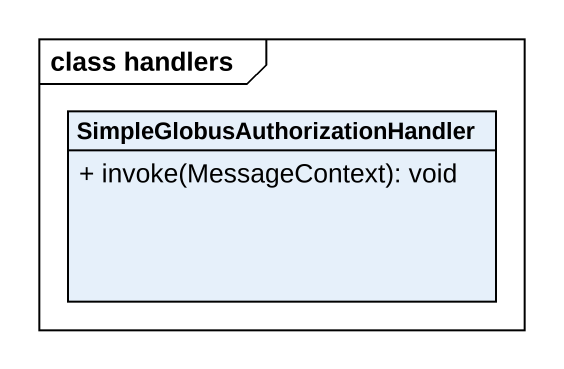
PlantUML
@startuml
mainframe class handlers
hide circle
hide empty members
skinparam classAttributeIconSize 0
class "SimpleGlobusAuthorizationHandler" as SimpleGlobusAuthorizationHan {
  + invoke(MessageContext): void
}
@enduml
